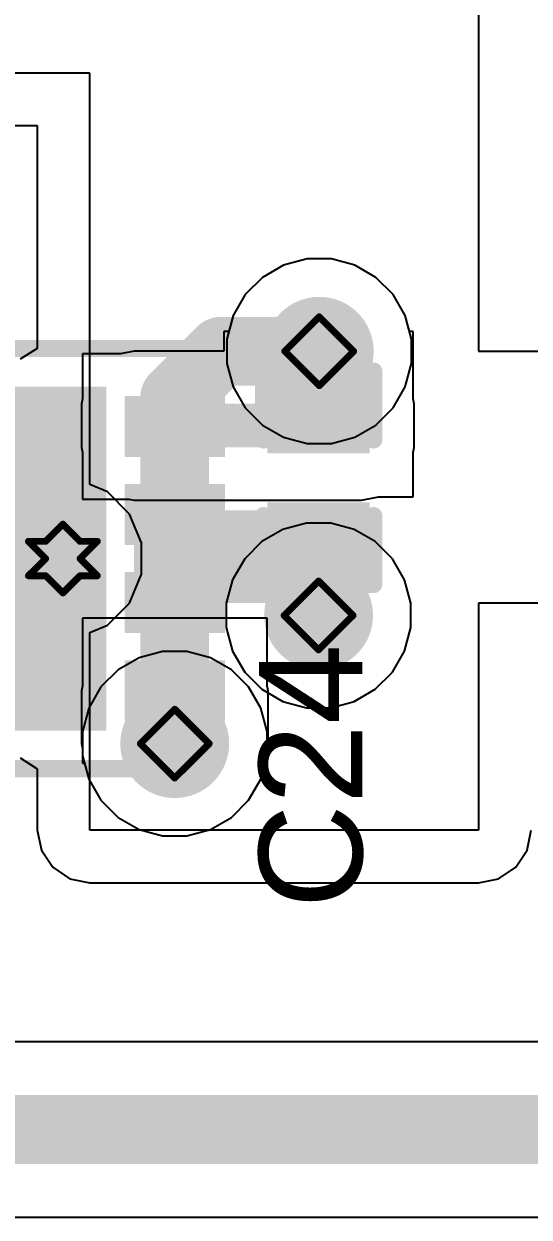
# Model space of a CAD drawing. Header units: inches. Extents: x -17.5 to 14.7, y -6.2 to 5.9.
# Drawn here: x 2.968 to 3.1147, y 2.9075 to 3.2543 of the extents above; entities that cross this region are included whole.
import ezdxf

# ---------------------------------------------------------------- set-up
doc = ezdxf.new("R2010")
doc.units = ezdxf.units.IN
doc.header["$MEASUREMENT"] = 0
for name, color, linetype in [('Bottom Layer', 5, 'Continuous'), ('Bottom Solder', 6, 'Continuous'), ('Drill Drawing', 1, 'Continuous'), ('Ground Layer', 76, 'Continuous'), ('Multi-Layer', 9, 'Continuous'), ('Pad Holes', 156, 'Continuous'), ('Power Layer', 16, 'Continuous'), ('Top Layer', 1, 'Continuous'), ('Top Overlay', 2, 'Continuous'), ('Top Paste', 8, 'Continuous'), ('Top Solder', 216, 'Continuous'), ('Via Holes', 16, 'Continuous')]:
    doc.layers.add(name, color=color, linetype=linetype)
doc.styles.add('Arial', font='', dxfattribs={"height": 0.2})
doc.styles.get('Arial').set_extended_font_data('Arial')

# ---------------------------------------------------------------- blocks, each defined once
blk = doc.blocks.new('8_SON__3_3__80')
at = {"layer": 'Bottom Layer'}
h = blk.add_hatch(color=5, dxfattribs=at)
edge = h.paths.add_edge_path()
edge.add_arc((0, 0.0374), 0.00787, 0, 360)
h = blk.add_hatch(color=5, dxfattribs=at)
edge = h.paths.add_edge_path()
edge.add_arc((-0.02264, 0), 0.00787, 0, 360)
h = blk.add_hatch(color=5, dxfattribs=at)
edge = h.paths.add_edge_path()
edge.add_arc((0, 0), 0.00787, 0, 360)
h = blk.add_hatch(color=5, dxfattribs=at)
edge = h.paths.add_edge_path()
edge.add_arc((0.02264, 0), 0.00787, 0, 360)
h = blk.add_hatch(color=5, dxfattribs=at)
edge = h.paths.add_edge_path()
edge.add_arc((0, -0.0374), 0.00787, 0, 360)
at = {"layer": 'Bottom Solder'}
h = blk.add_hatch(color=6, dxfattribs=at)
edge = h.paths.add_edge_path()
edge.add_arc((0, 0.0374), 0.00787, 0, 360)
h = blk.add_hatch(color=6, dxfattribs=at)
edge = h.paths.add_edge_path()
edge.add_arc((-0.02264, 0), 0.00787, 0, 360)
h = blk.add_hatch(color=6, dxfattribs=at)
edge = h.paths.add_edge_path()
edge.add_arc((0, 0), 0.00787, 0, 360)
h = blk.add_hatch(color=6, dxfattribs=at)
edge = h.paths.add_edge_path()
edge.add_arc((0.02264, 0), 0.00787, 0, 360)
h = blk.add_hatch(color=6, dxfattribs=at)
edge = h.paths.add_edge_path()
edge.add_arc((0, -0.0374), 0.00787, 0, 360)
at = {"layer": 'Ground Layer'}
h = blk.add_hatch(color=76, dxfattribs=at)
edge = h.paths.add_edge_path()
edge.add_arc((0, 0.0374), 0.00787, 0, 360)
h = blk.add_hatch(color=76, dxfattribs=at)
edge = h.paths.add_edge_path()
edge.add_arc((-0.02264, 0), 0.00787, 0, 360)
h = blk.add_hatch(color=76, dxfattribs=at)
edge = h.paths.add_edge_path()
edge.add_arc((0, 0), 0.00787, 0, 360)
h = blk.add_hatch(color=76, dxfattribs=at)
edge = h.paths.add_edge_path()
edge.add_arc((0.02264, 0), 0.00787, 0, 360)
h = blk.add_hatch(color=76, dxfattribs=at)
edge = h.paths.add_edge_path()
edge.add_arc((0, -0.0374), 0.00787, 0, 360)
at = {"layer": 'Multi-Layer'}
h = blk.add_hatch(color=9, dxfattribs=at)
edge = h.paths.add_edge_path()
edge.add_arc((0, 0.0374), 0.00787, 0, 360)
h = blk.add_hatch(color=9, dxfattribs=at)
edge = h.paths.add_edge_path()
edge.add_arc((-0.02264, 0), 0.00787, 0, 360)
h = blk.add_hatch(color=9, dxfattribs=at)
edge = h.paths.add_edge_path()
edge.add_arc((0, 0), 0.00787, 0, 360)
h = blk.add_hatch(color=9, dxfattribs=at)
edge = h.paths.add_edge_path()
edge.add_arc((0.02264, 0), 0.00787, 0, 360)
h = blk.add_hatch(color=9, dxfattribs=at)
edge = h.paths.add_edge_path()
edge.add_arc((0, -0.0374), 0.00787, 0, 360)
at = {"layer": 'Pad Holes'}
h = blk.add_hatch(color=7, dxfattribs=at)
edge = h.paths.add_edge_path()
edge.add_arc((0, 0.0374), 0.00394, 0, 360)
h = blk.add_hatch(color=7, dxfattribs=at)
edge = h.paths.add_edge_path()
edge.add_arc((-0.02264, 0), 0.00394, 0, 360)
h = blk.add_hatch(color=7, dxfattribs=at)
edge = h.paths.add_edge_path()
edge.add_arc((0, 0), 0.00394, 0, 360)
h = blk.add_hatch(color=7, dxfattribs=at)
edge = h.paths.add_edge_path()
edge.add_arc((0.02264, 0), 0.00394, 0, 360)
h = blk.add_hatch(color=7, dxfattribs=at)
edge = h.paths.add_edge_path()
edge.add_arc((0, -0.0374), 0.00394, 0, 360)
at = {"layer": 'Power Layer'}
h = blk.add_hatch(color=16, dxfattribs=at)
edge = h.paths.add_edge_path()
edge.add_arc((0, 0.0374), 0.00787, 0, 360)
h = blk.add_hatch(color=16, dxfattribs=at)
edge = h.paths.add_edge_path()
edge.add_arc((-0.02264, 0), 0.00787, 0, 360)
h = blk.add_hatch(color=16, dxfattribs=at)
edge = h.paths.add_edge_path()
edge.add_arc((0, 0), 0.00787, 0, 360)
h = blk.add_hatch(color=16, dxfattribs=at)
edge = h.paths.add_edge_path()
edge.add_arc((0.02264, 0), 0.00787, 0, 360)
h = blk.add_hatch(color=16, dxfattribs=at)
edge = h.paths.add_edge_path()
edge.add_arc((0, -0.0374), 0.00787, 0, 360)
at = {"layer": 'Top Layer'}
for points in [[(-0.03248, 0.04724), (0.03248, 0.04724), (0.03248, -0.04724), (-0.03248, -0.04724)], [(-0.06693, 0.04449), (-0.04331, 0.04449), (-0.04331, 0.03228), (-0.06693, 0.03228)], [(0.04331, 0.04449), (0.06693, 0.04449), (0.06693, 0.03228), (0.04331, 0.03228)], [(-0.06693, 0.0189), (-0.04331, 0.0189), (-0.04331, 0.00669), (-0.06693, 0.00669)], [(0.04331, 0.0189), (0.06693, 0.0189), (0.06693, 0.00669), (0.04331, 0.00669)], [(-0.06693, -0.00669), (-0.04331, -0.00669), (-0.04331, -0.0189), (-0.06693, -0.0189)], [(0.04331, -0.00669), (0.06693, -0.00669), (0.06693, -0.0189), (0.04331, -0.0189)], [(-0.06693, -0.03228), (-0.04331, -0.03228), (-0.04331, -0.04449), (-0.06693, -0.04449)], [(0.04331, -0.03228), (0.06693, -0.03228), (0.06693, -0.04449), (0.04331, -0.04449)]]:
    blk.add_hatch(color=1, dxfattribs=at).paths.add_polyline_path(points)
h = blk.add_hatch(color=1, dxfattribs=at)
edge = h.paths.add_edge_path()
edge.add_arc((0, 0.0374), 0.00787, 0, 360)
h = blk.add_hatch(color=1, dxfattribs=at)
edge = h.paths.add_edge_path()
edge.add_arc((-0.02264, 0), 0.00787, 0, 360)
h = blk.add_hatch(color=1, dxfattribs=at)
edge = h.paths.add_edge_path()
edge.add_arc((0, 0), 0.00787, 0, 360)
h = blk.add_hatch(color=1, dxfattribs=at)
edge = h.paths.add_edge_path()
edge.add_arc((0.02264, 0), 0.00787, 0, 360)
h = blk.add_hatch(color=1, dxfattribs=at)
edge = h.paths.add_edge_path()
edge.add_arc((0, -0.0374), 0.00787, 0, 360)
at = {"layer": 'Top Paste'}
for points in [[(-0.03248, 0.04724), (0.03248, 0.04724), (0.03248, -0.04724), (-0.03248, -0.04724)], [(-0.06693, 0.04449), (-0.04331, 0.04449), (-0.04331, 0.03228), (-0.06693, 0.03228)], [(0.04331, 0.04449), (0.06693, 0.04449), (0.06693, 0.03228), (0.04331, 0.03228)], [(-0.06693, 0.0189), (-0.04331, 0.0189), (-0.04331, 0.00669), (-0.06693, 0.00669)], [(0.04331, 0.0189), (0.06693, 0.0189), (0.06693, 0.00669), (0.04331, 0.00669)], [(-0.06693, -0.00669), (-0.04331, -0.00669), (-0.04331, -0.0189), (-0.06693, -0.0189)], [(0.04331, -0.00669), (0.06693, -0.00669), (0.06693, -0.0189), (0.04331, -0.0189)], [(-0.06693, -0.03228), (-0.04331, -0.03228), (-0.04331, -0.04449), (-0.06693, -0.04449)], [(0.04331, -0.03228), (0.06693, -0.03228), (0.06693, -0.04449), (0.04331, -0.04449)]]:
    blk.add_hatch(color=8, dxfattribs=at).paths.add_polyline_path(points)
at = {"layer": 'Top Solder'}
for points in [[(-0.03524, 0.05), (0.03524, 0.05), (0.03524, -0.05), (-0.03524, -0.05)], [(-0.06968, 0.04724), (-0.04055, 0.04724), (-0.04055, 0.02953), (-0.06968, 0.02953)], [(0.04055, 0.04724), (0.06968, 0.04724), (0.06968, 0.02953), (0.04055, 0.02953)], [(-0.06968, 0.02165), (-0.04055, 0.02165), (-0.04055, 0.00394), (-0.06968, 0.00394)], [(0.04055, 0.02165), (0.06968, 0.02165), (0.06968, 0.00394), (0.04055, 0.00394)], [(-0.06968, -0.00394), (-0.04055, -0.00394), (-0.04055, -0.02165), (-0.06968, -0.02165)], [(0.04055, -0.00394), (0.06968, -0.00394), (0.06968, -0.02165), (0.04055, -0.02165)], [(-0.06968, -0.02953), (-0.04055, -0.02953), (-0.04055, -0.04724), (-0.06968, -0.04724)], [(0.04055, -0.02953), (0.06968, -0.02953), (0.06968, -0.04724), (0.04055, -0.04724)]]:
    blk.add_hatch(color=216, dxfattribs=at).paths.add_polyline_path(points)
h = blk.add_hatch(color=216, dxfattribs=at)
edge = h.paths.add_edge_path()
edge.add_arc((0, 0.0374), 0.00787, 0, 360)
h = blk.add_hatch(color=216, dxfattribs=at)
edge = h.paths.add_edge_path()
edge.add_arc((-0.02264, 0), 0.00787, 0, 360)
h = blk.add_hatch(color=216, dxfattribs=at)
edge = h.paths.add_edge_path()
edge.add_arc((0, 0), 0.00787, 0, 360)
h = blk.add_hatch(color=216, dxfattribs=at)
edge = h.paths.add_edge_path()
edge.add_arc((0.02264, 0), 0.00787, 0, 360)
h = blk.add_hatch(color=216, dxfattribs=at)
edge = h.paths.add_edge_path()
edge.add_arc((0, -0.0374), 0.00787, 0, 360)
at = {"layer": 'Top Overlay'}
for points in [[(-0.05906, 0.06106, 0.005, 0.005, 0), (0.05906, 0.06106, 0.005, 0.005, 0)], [(-0.077, 0.033, 0.005, 0.005, 0), (-0.077, 0.043, 0.005, 0.005, 0)], [(-0.077, 0.043, 0.005, 0.005, 0), (-0.072, 0.038, 0.005, 0.005, 0)], [(-0.077, 0.033, 0.005, 0.005, 0), (-0.072, 0.038, 0.005, 0.005, 0)], [(-0.05906, -0.06105, 0.005, 0.005, 0), (0.05906, -0.06105, 0.005, 0.005, 0)]]:
    blk.add_lwpolyline(points, format="xyseb", dxfattribs=at)
for points in [[(-0.06031, 0.06106, 0.0025, 0.0025, 1), (-0.05781, 0.06106, 0.0025, 0.0025, 1)], [(0.05781, 0.06106, 0.0025, 0.0025, 1), (0.06031, 0.06106, 0.0025, 0.0025, 1)], [(-0.07825, 0.043, 0.0025, 0.0025, 1), (-0.07575, 0.043, 0.0025, 0.0025, 1)], [(-0.07825, 0.043, 0.0025, 0.0025, 1), (-0.07575, 0.043, 0.0025, 0.0025, 1)], [(-0.07325, 0.038, 0.0025, 0.0025, 1), (-0.07075, 0.038, 0.0025, 0.0025, 1)], [(-0.07325, 0.038, 0.0025, 0.0025, 1), (-0.07075, 0.038, 0.0025, 0.0025, 1)], [(-0.07825, 0.033, 0.0025, 0.0025, 1), (-0.07575, 0.033, 0.0025, 0.0025, 1)], [(-0.07825, 0.033, 0.0025, 0.0025, 1), (-0.07575, 0.033, 0.0025, 0.0025, 1)], [(-0.06031, -0.06105, 0.0025, 0.0025, 1), (-0.05781, -0.06105, 0.0025, 0.0025, 1)], [(0.05781, -0.06105, 0.0025, 0.0025, 1), (0.06031, -0.06105, 0.0025, 0.0025, 1)]]:
    blk.add_lwpolyline(points, format="xyseb", close=True, dxfattribs=at)
blk = doc.blocks.new('C___0402_195')
at = {"layer": 'Top Layer'}
for points in [[(-0.0275, -0.0125), (-0.0275, 0.0125), (-0.0095, 0.0125), (-0.0095, -0.0125)], [(0.0095, -0.0125), (0.0095, 0.0125), (0.0275, 0.0125), (0.0275, -0.0125)]]:
    blk.add_hatch(color=1, dxfattribs=at).paths.add_polyline_path(points)
at = {"layer": 'Top Paste'}
for points in [[(-0.0275, -0.0125), (-0.0275, 0.0125), (-0.0095, 0.0125), (-0.0095, -0.0125)], [(0.0095, -0.0125), (0.0095, 0.0125), (0.0275, 0.0125), (0.0275, -0.0125)]]:
    blk.add_hatch(color=8, dxfattribs=at).paths.add_polyline_path(points)
at = {"layer": 'Top Solder'}
for points in [[(-0.02986, -0.01486), (-0.02986, 0.01486), (-0.00714, 0.01486), (-0.00714, -0.01486)], [(0.00714, -0.01486), (0.00714, 0.01486), (0.02986, 0.01486), (0.02986, -0.01486)]]:
    blk.add_hatch(color=216, dxfattribs=at).paths.add_polyline_path(points)
at = {"layer": 'Top Overlay'}
for points in [[(-0.031, -0.016, 0.005, 0.005, 0), (-0.031, 0.016, 0.005, 0.005, 0)], [(-0.011, 0.016, 0.005, 0.005, 0), (-0.031, 0.016, 0.005, 0.005, 0)], [(0.031, 0.016, 0.005, 0.005, 0), (0.011, 0.016, 0.005, 0.005, 0)], [(0.031, -0.016, 0.005, 0.005, 0), (0.031, 0.016, 0.005, 0.005, 0)], [(-0.011, -0.016, 0.005, 0.005, 0), (-0.031, -0.016, 0.005, 0.005, 0)], [(0.031, -0.016, 0.005, 0.005, 0), (0.011, -0.016, 0.005, 0.005, 0)]]:
    blk.add_lwpolyline(points, format="xyseb", dxfattribs=at)
for points in [[(-0.03225, 0.016, 0.0025, 0.0025, 1), (-0.02975, 0.016, 0.0025, 0.0025, 1)], [(-0.03225, 0.016, 0.0025, 0.0025, 1), (-0.02975, 0.016, 0.0025, 0.0025, 1)], [(-0.01225, 0.016, 0.0025, 0.0025, 1), (-0.00975, 0.016, 0.0025, 0.0025, 1)], [(0.00975, 0.016, 0.0025, 0.0025, 1), (0.01225, 0.016, 0.0025, 0.0025, 1)], [(0.02975, 0.016, 0.0025, 0.0025, 1), (0.03225, 0.016, 0.0025, 0.0025, 1)], [(0.02975, 0.016, 0.0025, 0.0025, 1), (0.03225, 0.016, 0.0025, 0.0025, 1)], [(-0.03225, -0.016, 0.0025, 0.0025, 1), (-0.02975, -0.016, 0.0025, 0.0025, 1)], [(-0.03225, -0.016, 0.0025, 0.0025, 1), (-0.02975, -0.016, 0.0025, 0.0025, 1)], [(-0.01225, -0.016, 0.0025, 0.0025, 1), (-0.00975, -0.016, 0.0025, 0.0025, 1)], [(0.00975, -0.016, 0.0025, 0.0025, 1), (0.01225, -0.016, 0.0025, 0.0025, 1)], [(0.02975, -0.016, 0.0025, 0.0025, 1), (0.03225, -0.016, 0.0025, 0.0025, 1)], [(0.02975, -0.016, 0.0025, 0.0025, 1), (0.03225, -0.016, 0.0025, 0.0025, 1)]]:
    blk.add_lwpolyline(points, format="xyseb", close=True, dxfattribs=at)

msp = doc.modelspace()

# ---------------------------------------------------------------- hatches: boundary and pattern name
at = {"layer": 'Bottom Layer'}
h = msp.add_hatch(color=5, dxfattribs=at)
edge = h.paths.add_edge_path()
edge.add_arc((3.05377, 3.15915), 0.01181, 0, 360)
h = msp.add_hatch(color=5, dxfattribs=at)
edge = h.paths.add_edge_path()
edge.add_arc((3.05358, 3.08237), 0.01181, 0, 360)
h = msp.add_hatch(color=5, dxfattribs=at)
edge = h.paths.add_edge_path()
edge.add_arc((3.01181, 3.04511), 0.01181, 0, 360)
at = {"layer": 'Bottom Solder'}
h = msp.add_hatch(color=6, dxfattribs=at)
edge = h.paths.add_edge_path()
edge.add_arc((3.05377, 3.15915), 0.01581, 0, 360)
h = msp.add_hatch(color=6, dxfattribs=at)
edge = h.paths.add_edge_path()
edge.add_arc((3.05358, 3.08237), 0.01581, 0, 360)
h = msp.add_hatch(color=6, dxfattribs=at)
edge = h.paths.add_edge_path()
edge.add_arc((3.01181, 3.04511), 0.01581, 0, 360)
at = {"layer": 'Ground Layer'}
h = msp.add_hatch(color=76, dxfattribs=at)
edge = h.paths.add_edge_path()
edge.add_arc((3.05377, 3.15915), 0.01181, 0, 360)
h = msp.add_hatch(color=76, dxfattribs=at)
edge = h.paths.add_edge_path()
edge.add_arc((3.05358, 3.08237), 0.01181, 0, 360)
h = msp.add_hatch(color=76, dxfattribs=at)
edge = h.paths.add_edge_path()
edge.add_arc((3.01181, 3.04511), 0.01181, 0, 360)
at = {"layer": 'Power Layer'}
h = msp.add_hatch(color=16, dxfattribs=at)
edge = h.paths.add_edge_path()
edge.add_arc((3.05377, 3.15915), 0.01181, 0, 360)
h = msp.add_hatch(color=16, dxfattribs=at)
edge = h.paths.add_edge_path()
edge.add_arc((3.05358, 3.08237), 0.01181, 0, 360)
h = msp.add_hatch(color=16, dxfattribs=at)
edge = h.paths.add_edge_path()
edge.add_arc((3.01181, 3.04511), 0.01181, 0, 360)
at = {"layer": 'Top Layer'}
h = msp.add_hatch(color=1, dxfattribs=at)
edge = h.paths.add_edge_path()
edge.add_arc((3.05377, 3.15915), 0.01181, 0, 360)
for points in [[(3.04197, 3.13765), (3.06557, 3.13765), (3.06557, 3.15915), (3.04197, 3.15915)], [(3, 3.13118), (3.06608, 3.13118), (3.06608, 3.14387), (3, 3.14387)], [(3, 3.086), (3.06608, 3.086), (3.06608, 3.11287), (3, 3.11287)], [(3.06538, 3.10387), (3.04178, 3.10387), (3.04178, 3.08237), (3.06538, 3.08237)], [(3.02361, 3.06051), (3.00001, 3.06051), (3.00001, 3.04511), (3.02361, 3.04511)]]:
    msp.add_hatch(color=1, dxfattribs=at).paths.add_polyline_path(points)
h = msp.add_hatch(color=1, dxfattribs=at)
edge = h.paths.add_edge_path()
edge.add_arc((3.05358, 3.08237), 0.01181, 0, 360)
h = msp.add_hatch(color=1, dxfattribs=at)
edge = h.paths.add_edge_path()
edge.add_arc((3.01181, 3.04511), 0.01181, 0, 360)
at = {"layer": 'Top Solder'}
h = msp.add_hatch(color=216, dxfattribs=at)
edge = h.paths.add_edge_path()
edge.add_arc((3.05377, 3.15915), 0.01581, 0, 360)
h = msp.add_hatch(color=216, dxfattribs=at)
edge = h.paths.add_edge_path()
edge.add_arc((3.05358, 3.08237), 0.01581, 0, 360)
h = msp.add_hatch(color=216, dxfattribs=at)
edge = h.paths.add_edge_path()
edge.add_arc((3.01181, 3.04511), 0.01581, 0, 360)
at = {"layer": 'Via Holes'}
h = msp.add_hatch(color=7, dxfattribs=at)
edge = h.paths.add_edge_path()
edge.add_arc((3.05377, 3.15915), 0.00591, 0, 360)
h = msp.add_hatch(color=7, dxfattribs=at)
edge = h.paths.add_edge_path()
edge.add_arc((3.05358, 3.08237), 0.00591, 0, 360)
h = msp.add_hatch(color=7, dxfattribs=at)
edge = h.paths.add_edge_path()
edge.add_arc((3.01181, 3.04511), 0.00591, 0, 360)

# ---------------------------------------------------------------- linework, layer by layer
at = {"layer": 'Bottom Layer'}
for p, q in [((3.04342, 3.18414), (3.03731, 3.18061)), ((3.05024, 3.18596), (3.04342, 3.18414)), ((3.0573, 3.18596), (3.05024, 3.18596)), ((3.06412, 3.18414), (3.0573, 3.18596)), ((3.07023, 3.18061), (3.06412, 3.18414)), ((3.03731, 3.18061), (3.03231, 3.17562)), ((3.07522, 3.17562), (3.07023, 3.18061)), ((3.03231, 3.17562), (3.02878, 3.1695)), ((3.07875, 3.1695), (3.07522, 3.17562)), ((3.02878, 3.1695), (3.02696, 3.16268)), ((3.08058, 3.16268), (3.07875, 3.1695)), ((3.02696, 3.16268), (3.02696, 3.15562)), ((3.08058, 3.15562), (3.08058, 3.16268)), ((3.02696, 3.15562), (3.02878, 3.1488)), ((3.07875, 3.1488), (3.08058, 3.15562)), ((3.02878, 3.1488), (3.03231, 3.14269)), ((3.07522, 3.14269), (3.07875, 3.1488)), ((3.03231, 3.14269), (3.03731, 3.1377)), ((3.07023, 3.1377), (3.07522, 3.14269)), ((3.03731, 3.1377), (3.04342, 3.13417)), ((3.06412, 3.13417), (3.07023, 3.1377)), ((3.04342, 3.13417), (3.05024, 3.13234)), ((3.05024, 3.13234), (3.0573, 3.13234)), ((3.0573, 3.13234), (3.06412, 3.13417)), ((3.00146, 3.0701), (2.99535, 3.06657)), ((3.00828, 3.07193), (3.00146, 3.0701)), ((3.01534, 3.07193), (3.00828, 3.07193)), ((3.02216, 3.0701), (3.01534, 3.07193)), ((3.02827, 3.06657), (3.02216, 3.0701)), ((2.99535, 3.06657), (2.99036, 3.06158)), ((3.03327, 3.06158), (3.02827, 3.06657)), ((2.99036, 3.06158), (2.98683, 3.05546)), ((3.03679, 3.05546), (3.03327, 3.06158)), ((2.98683, 3.05546), (2.985, 3.04864)), ((3.03862, 3.04864), (3.03679, 3.05546)), ((2.985, 3.04864), (2.985, 3.04158)), ((3.03862, 3.04158), (3.03862, 3.04864)), ((2.985, 3.04158), (2.98683, 3.03477)), ((3.03679, 3.03477), (3.03862, 3.04158)), ((2.98683, 3.03477), (2.99036, 3.02865)), ((3.03327, 3.02865), (3.03679, 3.03477)), ((2.99036, 3.02865), (2.99535, 3.02366)), ((3.02827, 3.02366), (3.03327, 3.02865)), ((2.99535, 3.02366), (3.00146, 3.02013)), ((3.02216, 3.02013), (3.02827, 3.02366)), ((3.00146, 3.02013), (3.00828, 3.0183)), ((3.00828, 3.0183), (3.01534, 3.0183)), ((3.01534, 3.0183), (3.02216, 3.02013)), ((3.26244, 2.95849), (2.52496, 2.95849)), ((2.52496, 2.90751), (3.273, 2.90751))]:
    msp.add_line(p, q, dxfattribs=at)
msp.add_lwpolyline([(2.5165, 2.933, 0.02, 0.02, 0), (3.273, 2.933, 0.02, 0.02, 0)], format="xyseb", dxfattribs=at)
at = {"layer": 'Drill Drawing'}
for points in [[(3.04377, 3.15915, 0.002, 0.002, 0), (3.05377, 3.16915, 0.002, 0.002, 0)], [(3.05377, 3.16915, 0.002, 0.002, 0), (3.06377, 3.15915, 0.002, 0.002, 0)], [(3.04377, 3.15915, 0.002, 0.002, 0), (3.05377, 3.14915, 0.002, 0.002, 0)], [(3.05377, 3.14915, 0.002, 0.002, 0), (3.06377, 3.15915, 0.002, 0.002, 0)], [(2.97433, 3.1039, 0.002, 0.002, 0), (2.97933, 3.1089, 0.002, 0.002, 0)], [(2.97933, 3.1089, 0.002, 0.002, 0), (2.98433, 3.1039, 0.002, 0.002, 0)], [(2.96933, 3.1039, 0.002, 0.002, 0), (2.97433, 3.0989, 0.002, 0.002, 0)], [(2.96933, 3.1039, 0.002, 0.002, 0), (2.97433, 3.1039, 0.002, 0.002, 0)], [(2.98433, 3.1039, 0.002, 0.002, 0), (2.98933, 3.1039, 0.002, 0.002, 0)], [(2.98433, 3.0989, 0.002, 0.002, 0), (2.98933, 3.1039, 0.002, 0.002, 0)], [(2.96933, 3.0939, 0.002, 0.002, 0), (2.97433, 3.0989, 0.002, 0.002, 0)], [(2.98433, 3.0989, 0.002, 0.002, 0), (2.98933, 3.0939, 0.002, 0.002, 0)], [(2.96933, 3.0939, 0.002, 0.002, 0), (2.97433, 3.0939, 0.002, 0.002, 0)], [(2.97433, 3.0939, 0.002, 0.002, 0), (2.97933, 3.0889, 0.002, 0.002, 0)], [(2.97933, 3.0889, 0.002, 0.002, 0), (2.98433, 3.0939, 0.002, 0.002, 0)], [(2.98433, 3.0939, 0.002, 0.002, 0), (2.98933, 3.0939, 0.002, 0.002, 0)], [(3.04358, 3.08237, 0.002, 0.002, 0), (3.05358, 3.09237, 0.002, 0.002, 0)], [(3.05358, 3.09237, 0.002, 0.002, 0), (3.06358, 3.08237, 0.002, 0.002, 0)], [(3.04358, 3.08237, 0.002, 0.002, 0), (3.05358, 3.07237, 0.002, 0.002, 0)], [(3.05358, 3.07237, 0.002, 0.002, 0), (3.06358, 3.08237, 0.002, 0.002, 0)], [(3.00181, 3.04511, 0.002, 0.002, 0), (3.01181, 3.05511, 0.002, 0.002, 0)], [(3.01181, 3.05511, 0.002, 0.002, 0), (3.02181, 3.04511, 0.002, 0.002, 0)], [(3.00181, 3.04511, 0.002, 0.002, 0), (3.01181, 3.03511, 0.002, 0.002, 0)], [(3.01181, 3.03511, 0.002, 0.002, 0), (3.02181, 3.04511, 0.002, 0.002, 0)]]:
    msp.add_lwpolyline(points, format="xyseb", dxfattribs=at)
for points in [[(3.05327, 3.16915, 0.001, 0.001, 1), (3.05427, 3.16915, 0.001, 0.001, 1)], [(3.05327, 3.16915, 0.001, 0.001, 1), (3.05427, 3.16915, 0.001, 0.001, 1)], [(3.04327, 3.15915, 0.001, 0.001, 1), (3.04427, 3.15915, 0.001, 0.001, 1)], [(3.04327, 3.15915, 0.001, 0.001, 1), (3.04427, 3.15915, 0.001, 0.001, 1)], [(3.06327, 3.15915, 0.001, 0.001, 1), (3.06427, 3.15915, 0.001, 0.001, 1)], [(3.06327, 3.15915, 0.001, 0.001, 1), (3.06427, 3.15915, 0.001, 0.001, 1)], [(3.05327, 3.14915, 0.001, 0.001, 1), (3.05427, 3.14915, 0.001, 0.001, 1)], [(3.05327, 3.14915, 0.001, 0.001, 1), (3.05427, 3.14915, 0.001, 0.001, 1)], [(2.97883, 3.1089, 0.001, 0.001, 1), (2.97983, 3.1089, 0.001, 0.001, 1)], [(2.97883, 3.1089, 0.001, 0.001, 1), (2.97983, 3.1089, 0.001, 0.001, 1)], [(2.96883, 3.1039, 0.001, 0.001, 1), (2.96983, 3.1039, 0.001, 0.001, 1)], [(2.96883, 3.1039, 0.001, 0.001, 1), (2.96983, 3.1039, 0.001, 0.001, 1)], [(2.97383, 3.1039, 0.001, 0.001, 1), (2.97483, 3.1039, 0.001, 0.001, 1)], [(2.97383, 3.1039, 0.001, 0.001, 1), (2.97483, 3.1039, 0.001, 0.001, 1)], [(2.98383, 3.1039, 0.001, 0.001, 1), (2.98483, 3.1039, 0.001, 0.001, 1)], [(2.98383, 3.1039, 0.001, 0.001, 1), (2.98483, 3.1039, 0.001, 0.001, 1)], [(2.98883, 3.1039, 0.001, 0.001, 1), (2.98983, 3.1039, 0.001, 0.001, 1)], [(2.98883, 3.1039, 0.001, 0.001, 1), (2.98983, 3.1039, 0.001, 0.001, 1)], [(2.97383, 3.0989, 0.001, 0.001, 1), (2.97483, 3.0989, 0.001, 0.001, 1)], [(2.97383, 3.0989, 0.001, 0.001, 1), (2.97483, 3.0989, 0.001, 0.001, 1)], [(2.98383, 3.0989, 0.001, 0.001, 1), (2.98483, 3.0989, 0.001, 0.001, 1)], [(2.98383, 3.0989, 0.001, 0.001, 1), (2.98483, 3.0989, 0.001, 0.001, 1)], [(2.96883, 3.0939, 0.001, 0.001, 1), (2.96983, 3.0939, 0.001, 0.001, 1)], [(2.96883, 3.0939, 0.001, 0.001, 1), (2.96983, 3.0939, 0.001, 0.001, 1)], [(2.97383, 3.0939, 0.001, 0.001, 1), (2.97483, 3.0939, 0.001, 0.001, 1)], [(2.97383, 3.0939, 0.001, 0.001, 1), (2.97483, 3.0939, 0.001, 0.001, 1)], [(2.98383, 3.0939, 0.001, 0.001, 1), (2.98483, 3.0939, 0.001, 0.001, 1)], [(2.98383, 3.0939, 0.001, 0.001, 1), (2.98483, 3.0939, 0.001, 0.001, 1)], [(2.98883, 3.0939, 0.001, 0.001, 1), (2.98983, 3.0939, 0.001, 0.001, 1)], [(2.98883, 3.0939, 0.001, 0.001, 1), (2.98983, 3.0939, 0.001, 0.001, 1)], [(3.05308, 3.09237, 0.001, 0.001, 1), (3.05408, 3.09237, 0.001, 0.001, 1)], [(3.05308, 3.09237, 0.001, 0.001, 1), (3.05408, 3.09237, 0.001, 0.001, 1)], [(2.97883, 3.0889, 0.001, 0.001, 1), (2.97983, 3.0889, 0.001, 0.001, 1)], [(2.97883, 3.0889, 0.001, 0.001, 1), (2.97983, 3.0889, 0.001, 0.001, 1)], [(3.04308, 3.08237, 0.001, 0.001, 1), (3.04408, 3.08237, 0.001, 0.001, 1)], [(3.04308, 3.08237, 0.001, 0.001, 1), (3.04408, 3.08237, 0.001, 0.001, 1)], [(3.06308, 3.08237, 0.001, 0.001, 1), (3.06408, 3.08237, 0.001, 0.001, 1)], [(3.06308, 3.08237, 0.001, 0.001, 1), (3.06408, 3.08237, 0.001, 0.001, 1)], [(3.05308, 3.07237, 0.001, 0.001, 1), (3.05408, 3.07237, 0.001, 0.001, 1)], [(3.05308, 3.07237, 0.001, 0.001, 1), (3.05408, 3.07237, 0.001, 0.001, 1)], [(3.01131, 3.05511, 0.001, 0.001, 1), (3.01231, 3.05511, 0.001, 0.001, 1)], [(3.01131, 3.05511, 0.001, 0.001, 1), (3.01231, 3.05511, 0.001, 0.001, 1)], [(3.00131, 3.04511, 0.001, 0.001, 1), (3.00231, 3.04511, 0.001, 0.001, 1)], [(3.00131, 3.04511, 0.001, 0.001, 1), (3.00231, 3.04511, 0.001, 0.001, 1)], [(3.02131, 3.04511, 0.001, 0.001, 1), (3.02231, 3.04511, 0.001, 0.001, 1)], [(3.02131, 3.04511, 0.001, 0.001, 1), (3.02231, 3.04511, 0.001, 0.001, 1)], [(3.01131, 3.03511, 0.001, 0.001, 1), (3.01231, 3.03511, 0.001, 0.001, 1)], [(3.01131, 3.03511, 0.001, 0.001, 1), (3.01231, 3.03511, 0.001, 0.001, 1)]]:
    msp.add_lwpolyline(points, format="xyseb", close=True, dxfattribs=at)
at = {"layer": 'Ground Layer'}
for p, q in [((3.04342, 3.18414), (3.03731, 3.18061)), ((3.05024, 3.18596), (3.04342, 3.18414)), ((3.0573, 3.18596), (3.05024, 3.18596)), ((3.06412, 3.18414), (3.0573, 3.18596)), ((3.07023, 3.18061), (3.06412, 3.18414)), ((3.03731, 3.18061), (3.03231, 3.17562)), ((3.07522, 3.17562), (3.07023, 3.18061)), ((3.03231, 3.17562), (3.02878, 3.1695)), ((3.07875, 3.1695), (3.07522, 3.17562)), ((3.02878, 3.1695), (3.02696, 3.16268)), ((3.08058, 3.16268), (3.07875, 3.1695)), ((3.02696, 3.16268), (3.02696, 3.15562)), ((3.08058, 3.15562), (3.08058, 3.16268)), ((3.02696, 3.15562), (3.02878, 3.1488)), ((3.07875, 3.1488), (3.08058, 3.15562)), ((3.02878, 3.1488), (3.03231, 3.14269)), ((3.07522, 3.14269), (3.07875, 3.1488)), ((3.03231, 3.14269), (3.03731, 3.1377)), ((3.07023, 3.1377), (3.07522, 3.14269)), ((3.03731, 3.1377), (3.04342, 3.13417)), ((3.06412, 3.13417), (3.07023, 3.1377)), ((3.04342, 3.13417), (3.05024, 3.13234)), ((3.05024, 3.13234), (3.0573, 3.13234)), ((3.0573, 3.13234), (3.06412, 3.13417)), ((3.00146, 3.0701), (2.99535, 3.06657)), ((3.00828, 3.07193), (3.00146, 3.0701)), ((3.01534, 3.07193), (3.00828, 3.07193)), ((3.02216, 3.0701), (3.01534, 3.07193)), ((3.02827, 3.06657), (3.02216, 3.0701)), ((2.99535, 3.06657), (2.99036, 3.06158)), ((3.03327, 3.06158), (3.02827, 3.06657)), ((2.99036, 3.06158), (2.98683, 3.05546)), ((3.03679, 3.05546), (3.03327, 3.06158)), ((2.98683, 3.05546), (2.985, 3.04864)), ((3.03862, 3.04864), (3.03679, 3.05546)), ((2.985, 3.04864), (2.985, 3.04158)), ((3.03862, 3.04158), (3.03862, 3.04864)), ((2.985, 3.04158), (2.98683, 3.03477)), ((3.03679, 3.03477), (3.03862, 3.04158)), ((2.98683, 3.03477), (2.99036, 3.02865)), ((3.03327, 3.02865), (3.03679, 3.03477)), ((2.99036, 3.02865), (2.99535, 3.02366)), ((3.02827, 3.02366), (3.03327, 3.02865)), ((2.99535, 3.02366), (3.00146, 3.02013)), ((3.02216, 3.02013), (3.02827, 3.02366)), ((3.00146, 3.02013), (3.00828, 3.0183)), ((3.00828, 3.0183), (3.01534, 3.0183)), ((3.01534, 3.0183), (3.02216, 3.02013))]:
    msp.add_line(p, q, dxfattribs=at)
at = {"layer": 'Power Layer'}
for p, q in [((3.1, 3.57818), (3.1, 3.15915)), ((2.9872, 3.24), (2.60489, 3.24)), ((2.9872, 3.12039), (2.9872, 3.24)), ((2.74247, 3.22471), (2.97191, 3.22471)), ((2.97191, 3.22471), (2.97191, 3.15996)), ((2.97191, 3.15996), (2.96691, 3.15683)), ((3.1, 3.15915), (3.28, 3.15915)), ((2.99229, 3.11829), (2.9872, 3.12039)), ((2.99872, 3.11185), (2.99229, 3.11829)), ((3.0022, 3.10345), (2.99872, 3.11185)), ((3.04323, 3.10735), (3.03712, 3.10382)), ((3.05005, 3.10918), (3.04323, 3.10735)), ((3.05711, 3.10918), (3.05005, 3.10918)), ((3.06393, 3.10735), (3.05711, 3.10918)), ((3.07004, 3.10382), (3.06393, 3.10735)), ((3.03712, 3.10382), (3.03213, 3.09883)), ((3.07504, 3.09883), (3.07004, 3.10382)), ((3.0022, 3.09435), (3.0022, 3.10345)), ((3.03213, 3.09883), (3.0286, 3.09272)), ((3.07856, 3.09272), (3.07504, 3.09883)), ((2.99872, 3.08594), (3.0022, 3.09435)), ((3.0286, 3.09272), (3.02677, 3.0859)), ((3.08039, 3.0859), (3.07856, 3.09272)), ((2.99229, 3.07951), (2.99872, 3.08594)), ((3.02677, 3.0859), (3.02677, 3.07884)), ((3.08039, 3.07884), (3.08039, 3.0859)), ((3.28, 3.0859), (3.1, 3.0859)), ((3.1, 3.0859), (3.1, 3.02)), ((2.9872, 3.0774), (2.99229, 3.07951)), ((2.9872, 3.02), (2.9872, 3.0774)), ((3.02677, 3.07884), (3.0286, 3.07202)), ((3.07856, 3.07202), (3.08039, 3.07884)), ((3.0286, 3.07202), (3.03213, 3.06591)), ((3.07504, 3.06591), (3.07856, 3.07202)), ((3.03213, 3.06591), (3.03712, 3.06092)), ((3.07004, 3.06092), (3.07504, 3.06591)), ((3.03712, 3.06092), (3.04323, 3.05739)), ((3.06393, 3.05739), (3.07004, 3.06092)), ((3.04323, 3.05739), (3.05005, 3.05556)), ((3.05005, 3.05556), (3.05711, 3.05556)), ((3.05711, 3.05556), (3.06393, 3.05739)), ((2.96691, 3.04097), (2.97191, 3.03783)), ((2.97191, 3.03783), (2.97191, 3.02)), ((2.97191, 3.02), (2.97308, 3.01415)), ((3.1, 3.02), (2.9872, 3.02)), ((3.11413, 3.01415), (3.11529, 3.02)), ((2.97308, 3.01415), (2.97639, 3.00919)), ((3.11081, 3.00919), (3.11413, 3.01415)), ((2.97639, 3.00919), (2.98135, 3.00587)), ((3.10585, 3.00587), (3.11081, 3.00919)), ((2.98135, 3.00587), (2.9872, 3.00471)), ((2.9872, 3.00471), (3.1, 3.00471)), ((3.1, 3.00471), (3.10585, 3.00587))]:
    msp.add_line(p, q, dxfattribs=at)
for points in [[(3.01181, 3.14567, 0.02, 0.02, 0), (3.02529, 3.15915, 0.02, 0.02, 0)], [(3.02529, 3.15915, 0.02, 0.02, 0), (3.05377, 3.15915, 0.02, 0.02, 0)], [(3.01181, 3.04511, 0.02, 0.02, 0), (3.01181, 3.14567, 0.02, 0.02, 0)]]:
    msp.add_lwpolyline(points, format="xyseb", dxfattribs=at)
for points in [[(3.02029, 3.15915, 0.01, 0.01, 1), (3.03029, 3.15915, 0.01, 0.01, 1)], [(3.02029, 3.15915, 0.01, 0.01, 1), (3.03029, 3.15915, 0.01, 0.01, 1)], [(3.04877, 3.15915, 0.01, 0.01, 1), (3.05877, 3.15915, 0.01, 0.01, 1)], [(3.00681, 3.14567, 0.01, 0.01, 1), (3.01681, 3.14567, 0.01, 0.01, 1)], [(3.00681, 3.14567, 0.01, 0.01, 1), (3.01681, 3.14567, 0.01, 0.01, 1)], [(3.00681, 3.04511, 0.01, 0.01, 1), (3.01681, 3.04511, 0.01, 0.01, 1)]]:
    msp.add_lwpolyline(points, format="xyseb", close=True, dxfattribs=at)
at = {"layer": 'Top Layer'}
for p, q in [((3.04342, 3.18414), (3.03731, 3.18061)), ((3.05024, 3.18596), (3.04342, 3.18414)), ((3.0573, 3.18596), (3.05024, 3.18596)), ((3.06412, 3.18414), (3.0573, 3.18596)), ((3.07023, 3.18061), (3.06412, 3.18414)), ((3.03731, 3.18061), (3.03231, 3.17562)), ((3.07522, 3.17562), (3.07023, 3.18061)), ((3.03231, 3.17562), (3.02878, 3.1695)), ((3.07875, 3.1695), (3.07522, 3.17562)), ((3.02878, 3.1695), (3.02754, 3.16487)), ((3.07999, 3.16487), (3.07875, 3.1695)), ((3.02754, 3.16487), (3.02608, 3.16487)), ((3.02608, 3.16487), (3.02608, 3.15916)), ((3.08108, 3.16487), (3.07999, 3.16487)), ((3.08108, 3.14535), (3.08108, 3.16487)), ((2.99609, 3.15839), (2.985, 3.15839)), ((2.985, 3.15839), (2.985, 3.14535)), ((3, 3.15916), (2.99609, 3.15839)), ((3.02608, 3.15916), (3, 3.15916)), ((2.985, 3.14535), (2.98471, 3.14387)), ((3.08137, 3.14387), (3.08108, 3.14535)), ((2.98471, 3.14387), (2.98471, 3.13118)), ((3.08137, 3.13118), (3.08137, 3.14387)), ((2.98471, 3.13118), (2.985, 3.1297)), ((2.985, 3.1297), (2.985, 3.11618)), ((3.08108, 3.1297), (3.08137, 3.13118)), ((3.08108, 3.11687), (3.08108, 3.1297)), ((2.985, 3.11618), (2.99852, 3.11618)), ((2.99852, 3.11618), (3, 3.11589)), ((3, 3.11589), (3.06608, 3.11589)), ((3.06608, 3.11589), (3.07102, 3.11687)), ((3.07102, 3.11687), (3.08108, 3.11687)), ((3.03862, 3.08161), (2.985, 3.08161)), ((2.985, 3.08161), (2.985, 3.06196)), ((3.03862, 3.06193), (3.03862, 3.08161)), ((2.985, 3.06196), (2.98471, 3.06051)), ((2.98471, 3.06051), (2.98471, 3.04511)), ((3.0389, 3.06051), (3.03862, 3.06193)), ((3.0389, 3.04511), (3.0389, 3.06051)), ((2.98471, 3.04511), (2.985, 3.04367)), ((3.03862, 3.0437), (3.0389, 3.04511)), ((2.985, 3.04367), (2.985, 3.03941)), ((3.03862, 3.03941), (3.03862, 3.0437)), ((2.985, 3.03941), (2.98558, 3.03941)), ((2.98558, 3.03941), (2.98683, 3.03477)), ((3.03679, 3.03477), (3.03804, 3.03941)), ((3.03804, 3.03941), (3.03862, 3.03941)), ((2.98683, 3.03477), (2.99036, 3.02865)), ((3.03327, 3.02865), (3.03679, 3.03477)), ((2.99036, 3.02865), (2.99535, 3.02366)), ((3.02827, 3.02366), (3.03327, 3.02865)), ((2.99535, 3.02366), (3.00146, 3.02013)), ((3.02216, 3.02013), (3.02827, 3.02366)), ((3.00146, 3.02013), (3.00828, 3.0183)), ((3.00828, 3.0183), (3.01534, 3.0183)), ((3.01534, 3.0183), (3.02216, 3.02013))]:
    msp.add_line(p, q, dxfattribs=at)

# ---------------------------------------------------------------- block references
msp.add_blockref('8_SON__3_3__80', (2.95669, 3.0989))
at = {"rotation": 270}
msp.add_blockref('C___0402_195', (3.05358, 3.12237), dxfattribs=at)

# ---------------------------------------------------------------- texts
at = {"layer": 'Top Overlay', "style": 'Arial'}
msp.add_text('C24', height=0.03, rotation=90, dxfattribs=at).set_placement((3.06626, 2.9972))

doc.saveas('drawing.dxf')
